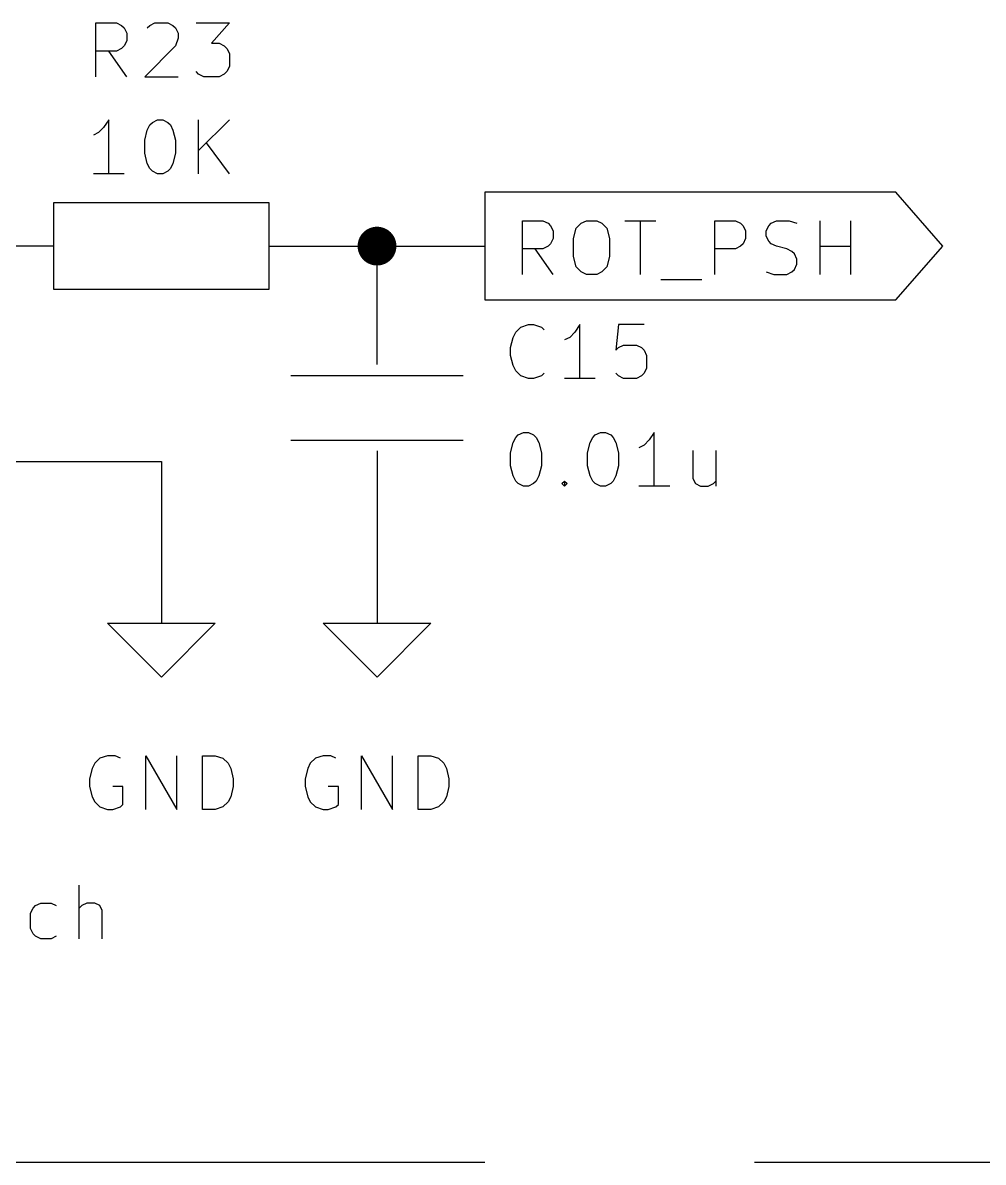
# Model space of a CAD drawing. Extents: x 0.4 to 11.3, y -7.9 to -0.4.
# Drawn here: x 4.371 to 5.262, y -4.35 to -3.293 of the extents above; entities that cross this region are included whole.
import ezdxf

# ---------------------------------------------------------------- set-up
doc = ezdxf.new("R2010")
doc.units = 0
doc.header["$MEASUREMENT"] = 0
doc.linetypes.add('DASHED', pattern=[0.75, 0.5, -0.25])
for name, color, linetype in [('BLUE3', 171, 'CONTINUOUS'), ('CYAN2', 4, 'CONTINUOUS'), ('GREEN3', 91, 'CONTINUOUS'), ('RED2', 1, 'CONTINUOUS')]:
    doc.layers.add(name, color=color, linetype=linetype)

msp = doc.modelspace()

# ---------------------------------------------------------------- linework, layer by layer
at = {"layer": 'BLUE3', "linetype": 'DASHED'}
msp.add_line((0.55, -4.35), (6.75, -4.35), dxfattribs=at)
at = {"layer": 'CYAN2', "linetype": 'CONTINUOUS'}
for p, q in [((4.4393, -3.3428), (4.4393, -3.2928)), ((4.4393, -3.2928), (4.4583, -3.2928)), ((4.4393, -3.3428), (4.4393, -3.2928)), ((4.4393, -3.2928), (4.4583, -3.2928)), ((4.4583, -3.2928), (4.4631, -3.2952)), ((4.4583, -3.2928), (4.4631, -3.2952)), ((4.4631, -3.2952), (4.4655, -3.2976)), ((4.4631, -3.2952), (4.4655, -3.2976)), ((4.4655, -3.2976), (4.4679, -3.3023)), ((4.4655, -3.2976), (4.4679, -3.3023)), ((4.4869, -3.2976), (4.4893, -3.2952)), ((4.4869, -3.2976), (4.4893, -3.2952)), ((4.4893, -3.2952), (4.494, -3.2928)), ((4.4893, -3.2952), (4.494, -3.2928)), ((4.494, -3.2928), (4.506, -3.2928)), ((4.494, -3.2928), (4.506, -3.2928)), ((4.506, -3.2928), (4.5107, -3.2952)), ((4.506, -3.2928), (4.5107, -3.2952)), ((4.5107, -3.2952), (4.5131, -3.2976)), ((4.5107, -3.2952), (4.5131, -3.2976)), ((4.5131, -3.2976), (4.5155, -3.3023)), ((4.5131, -3.2976), (4.5155, -3.3023)), ((4.5321, -3.2928), (4.5631, -3.2928)), ((4.5321, -3.2928), (4.5631, -3.2928)), ((4.5631, -3.2928), (4.5464, -3.3118)), ((4.5631, -3.2928), (4.5464, -3.3118)), ((4.4679, -3.3023), (4.4679, -3.3095)), ((4.4679, -3.3023), (4.4679, -3.3095)), ((4.5155, -3.3071), (4.5131, -3.3142)), ((4.5155, -3.3071), (4.5131, -3.3142)), ((4.5155, -3.3023), (4.5155, -3.3071)), ((4.5155, -3.3023), (4.5155, -3.3071)), ((4.4583, -3.319), (4.4393, -3.319)), ((4.4583, -3.319), (4.4393, -3.319)), ((4.4679, -3.3428), (4.4512, -3.319)), ((4.4679, -3.3428), (4.4512, -3.319)), ((4.4631, -3.3166), (4.4583, -3.319)), ((4.4631, -3.3166), (4.4583, -3.319)), ((4.4655, -3.3142), (4.4631, -3.3166)), ((4.4655, -3.3142), (4.4631, -3.3166)), ((4.4679, -3.3095), (4.4655, -3.3142)), ((4.4679, -3.3095), (4.4655, -3.3142)), ((4.5131, -3.3142), (4.4845, -3.3428)), ((4.5131, -3.3142), (4.4845, -3.3428)), ((4.5464, -3.3118), (4.5536, -3.3118)), ((4.5464, -3.3118), (4.5536, -3.3118)), ((4.5536, -3.3118), (4.5583, -3.3142)), ((4.5536, -3.3118), (4.5583, -3.3142)), ((4.5583, -3.3142), (4.5607, -3.3166)), ((4.5583, -3.3142), (4.5607, -3.3166)), ((4.5607, -3.3166), (4.5631, -3.3214)), ((4.5607, -3.3166), (4.5631, -3.3214)), ((4.5631, -3.3214), (4.5631, -3.3333)), ((4.5631, -3.3214), (4.5631, -3.3333)), ((4.5345, -3.3404), (4.5321, -3.338)), ((4.5345, -3.3404), (4.5321, -3.338)), ((4.5393, -3.3428), (4.5345, -3.3404)), ((4.5393, -3.3428), (4.5345, -3.3404)), ((4.5583, -3.3404), (4.5536, -3.3428)), ((4.5583, -3.3404), (4.5536, -3.3428)), ((4.5607, -3.338), (4.5583, -3.3404)), ((4.5607, -3.338), (4.5583, -3.3404)), ((4.5631, -3.3333), (4.5607, -3.338)), ((4.5631, -3.3333), (4.5607, -3.338)), ((4.4845, -3.3428), (4.5155, -3.3428)), ((4.4845, -3.3428), (4.5155, -3.3428)), ((4.5536, -3.3428), (4.5393, -3.3428)), ((4.5536, -3.3428), (4.5393, -3.3428)), ((4.4512, -3.3828), (4.4464, -3.3899)), ((4.4512, -3.3828), (4.4464, -3.3899)), ((4.4512, -3.4328), (4.4512, -3.3828)), ((4.4512, -3.4328), (4.4512, -3.3828)), ((4.4917, -3.3852), (4.4964, -3.3828)), ((4.4917, -3.3852), (4.4964, -3.3828)), ((4.4964, -3.3828), (4.5012, -3.3828)), ((4.4964, -3.3828), (4.5012, -3.3828)), ((4.5012, -3.3828), (4.5059, -3.3852)), ((4.5012, -3.3828), (4.5059, -3.3852)), ((4.5345, -3.4328), (4.5345, -3.3828)), ((4.5631, -3.3828), (4.5345, -3.4114)), ((4.5345, -3.4328), (4.5345, -3.3828)), ((4.5631, -3.3828), (4.5345, -3.4114)), ((4.4464, -3.3899), (4.4417, -3.3947)), ((4.4464, -3.3899), (4.4417, -3.3947)), ((4.4845, -3.4018), (4.4869, -3.3923)), ((4.4845, -3.4018), (4.4869, -3.3923)), ((4.4869, -3.3923), (4.4893, -3.3876)), ((4.4869, -3.3923), (4.4893, -3.3876)), ((4.4893, -3.3876), (4.4917, -3.3852)), ((4.4893, -3.3876), (4.4917, -3.3852)), ((4.5059, -3.3852), (4.5083, -3.3876)), ((4.5059, -3.3852), (4.5083, -3.3876)), ((4.5083, -3.3876), (4.5107, -3.3923)), ((4.5083, -3.3876), (4.5107, -3.3923)), ((4.5107, -3.3923), (4.5131, -3.4018)), ((4.5107, -3.3923), (4.5131, -3.4018)), ((4.4417, -3.3947), (4.4369, -3.3971)), ((4.4417, -3.3947), (4.4369, -3.3971)), ((4.4845, -3.4138), (4.4845, -3.4018)), ((4.4845, -3.4138), (4.4845, -3.4018)), ((4.5131, -3.4018), (4.5131, -3.4138)), ((4.5131, -3.4018), (4.5131, -3.4138)), ((4.4869, -3.4233), (4.4845, -3.4138)), ((4.4869, -3.4233), (4.4845, -3.4138)), ((4.5131, -3.4138), (4.5107, -3.4233)), ((4.5131, -3.4138), (4.5107, -3.4233)), ((4.5631, -3.4328), (4.5417, -3.4042)), ((4.5631, -3.4328), (4.5417, -3.4042)), ((4.4893, -3.428), (4.4869, -3.4233)), ((4.4893, -3.428), (4.4869, -3.4233)), ((4.5107, -3.4233), (4.5083, -3.428)), ((4.5107, -3.4233), (4.5083, -3.428)), ((4.4655, -3.4328), (4.4369, -3.4328)), ((4.4655, -3.4328), (4.4369, -3.4328)), ((4.4917, -3.4304), (4.4893, -3.428)), ((4.4917, -3.4304), (4.4893, -3.428)), ((4.4964, -3.4328), (4.4917, -3.4304)), ((4.4964, -3.4328), (4.4917, -3.4304)), ((4.5012, -3.4328), (4.4964, -3.4328)), ((4.5012, -3.4328), (4.4964, -3.4328)), ((4.5059, -3.4304), (4.5012, -3.4328)), ((4.5059, -3.4304), (4.5012, -3.4328)), ((4.5083, -3.428), (4.5059, -3.4304)), ((4.5083, -3.428), (4.5059, -3.4304)), ((4.8334, -3.5752), (4.8406, -3.5728)), ((4.8334, -3.5752), (4.8406, -3.5728)), ((4.8406, -3.5728), (4.8453, -3.5728)), ((4.8406, -3.5728), (4.8453, -3.5728)), ((4.8453, -3.5728), (4.8525, -3.5752)), ((4.8453, -3.5728), (4.8525, -3.5752)), ((4.8882, -3.5728), (4.8834, -3.5799)), ((4.8882, -3.5728), (4.8834, -3.5799)), ((4.8882, -3.6228), (4.8882, -3.5728)), ((4.8882, -3.6228), (4.8882, -3.5728)), ((4.9239, -3.5728), (4.9215, -3.5966)), ((4.9239, -3.5728), (4.9215, -3.5966)), ((4.9477, -3.5728), (4.9239, -3.5728)), ((4.9477, -3.5728), (4.9239, -3.5728)), ((4.8263, -3.5847), (4.8287, -3.5799)), ((4.8263, -3.5847), (4.8287, -3.5799)), ((4.8287, -3.5799), (4.8334, -3.5752)), ((4.8287, -3.5799), (4.8334, -3.5752)), ((4.8525, -3.5752), (4.8549, -3.5776)), ((4.8525, -3.5752), (4.8549, -3.5776)), ((4.8834, -3.5799), (4.8787, -3.5847)), ((4.8834, -3.5799), (4.8787, -3.5847)), ((4.8239, -3.5942), (4.8263, -3.5847)), ((4.8239, -3.5942), (4.8263, -3.5847)), ((4.8239, -3.6014), (4.8239, -3.5942)), ((4.8239, -3.6014), (4.8239, -3.5942)), ((4.8787, -3.5847), (4.8739, -3.5871)), ((4.8787, -3.5847), (4.8739, -3.5871)), ((4.9215, -3.5966), (4.9239, -3.5942)), ((4.9215, -3.5966), (4.9239, -3.5942)), ((4.9239, -3.5942), (4.9287, -3.5919)), ((4.9239, -3.5942), (4.9287, -3.5919)), ((4.9287, -3.5919), (4.9406, -3.5919)), ((4.9287, -3.5919), (4.9406, -3.5919)), ((4.9406, -3.5919), (4.9453, -3.5942)), ((4.9406, -3.5919), (4.9453, -3.5942)), ((4.9453, -3.5942), (4.9477, -3.5966)), ((4.9453, -3.5942), (4.9477, -3.5966)), ((4.8263, -3.6109), (4.8239, -3.6014)), ((4.8263, -3.6109), (4.8239, -3.6014)), ((4.9477, -3.5966), (4.9501, -3.6014)), ((4.9477, -3.5966), (4.9501, -3.6014)), ((4.9501, -3.6014), (4.9501, -3.6133)), ((4.9501, -3.6014), (4.9501, -3.6133)), ((4.8287, -3.6157), (4.8263, -3.6109)), ((4.8287, -3.6157), (4.8263, -3.6109)), ((4.9501, -3.6133), (4.9477, -3.618)), ((4.9501, -3.6133), (4.9477, -3.618)), ((4.8334, -3.6204), (4.8287, -3.6157)), ((4.8334, -3.6204), (4.8287, -3.6157)), ((4.8406, -3.6228), (4.8334, -3.6204)), ((4.8406, -3.6228), (4.8334, -3.6204)), ((4.8453, -3.6228), (4.8406, -3.6228)), ((4.8453, -3.6228), (4.8406, -3.6228)), ((4.8525, -3.6204), (4.8453, -3.6228)), ((4.8525, -3.6204), (4.8453, -3.6228)), ((4.8549, -3.618), (4.8525, -3.6204)), ((4.8549, -3.618), (4.8525, -3.6204)), ((4.9025, -3.6228), (4.8739, -3.6228)), ((4.9025, -3.6228), (4.8739, -3.6228)), ((4.9239, -3.6204), (4.9215, -3.618)), ((4.9239, -3.6204), (4.9215, -3.618)), ((4.9287, -3.6228), (4.9239, -3.6204)), ((4.9287, -3.6228), (4.9239, -3.6204)), ((4.9406, -3.6228), (4.9287, -3.6228)), ((4.9406, -3.6228), (4.9287, -3.6228)), ((4.9453, -3.6204), (4.9406, -3.6228)), ((4.9453, -3.6204), (4.9406, -3.6228)), ((4.9477, -3.618), (4.9453, -3.6204)), ((4.9477, -3.618), (4.9453, -3.6204)), ((4.8263, -3.6823), (4.8287, -3.6776)), ((4.8263, -3.6823), (4.8287, -3.6776)), ((4.8287, -3.6776), (4.831, -3.6752)), ((4.8287, -3.6776), (4.831, -3.6752)), ((4.831, -3.6752), (4.8358, -3.6728)), ((4.831, -3.6752), (4.8358, -3.6728)), ((4.8358, -3.6728), (4.8406, -3.6728)), ((4.8358, -3.6728), (4.8406, -3.6728)), ((4.8406, -3.6728), (4.8453, -3.6752)), ((4.8406, -3.6728), (4.8453, -3.6752)), ((4.8453, -3.6752), (4.8477, -3.6776)), ((4.8453, -3.6752), (4.8477, -3.6776)), ((4.8477, -3.6776), (4.8501, -3.6823)), ((4.8477, -3.6776), (4.8501, -3.6823)), ((4.8977, -3.6823), (4.9001, -3.6776)), ((4.8977, -3.6823), (4.9001, -3.6776)), ((4.9001, -3.6776), (4.9025, -3.6752)), ((4.9001, -3.6776), (4.9025, -3.6752)), ((4.9025, -3.6752), (4.9072, -3.6728)), ((4.9025, -3.6752), (4.9072, -3.6728)), ((4.9072, -3.6728), (4.912, -3.6728)), ((4.9072, -3.6728), (4.912, -3.6728)), ((4.912, -3.6728), (4.9168, -3.6752)), ((4.912, -3.6728), (4.9168, -3.6752)), ((4.9168, -3.6752), (4.9191, -3.6776)), ((4.9168, -3.6752), (4.9191, -3.6776)), ((4.9191, -3.6776), (4.9215, -3.6823)), ((4.9191, -3.6776), (4.9215, -3.6823)), ((4.9572, -3.6728), (4.9525, -3.6799)), ((4.9572, -3.6728), (4.9525, -3.6799)), ((4.9572, -3.7228), (4.9572, -3.6728)), ((4.9572, -3.7228), (4.9572, -3.6728)), ((4.8239, -3.6919), (4.8263, -3.6823)), ((4.8239, -3.6919), (4.8263, -3.6823)), ((4.8501, -3.6823), (4.8525, -3.6919)), ((4.8501, -3.6823), (4.8525, -3.6919)), ((4.8953, -3.6919), (4.8977, -3.6823)), ((4.8953, -3.6919), (4.8977, -3.6823)), ((4.9215, -3.6823), (4.9239, -3.6919)), ((4.9215, -3.6823), (4.9239, -3.6919)), ((4.9477, -3.6847), (4.9429, -3.6871)), ((4.9477, -3.6847), (4.9429, -3.6871)), ((4.9525, -3.6799), (4.9477, -3.6847)), ((4.9525, -3.6799), (4.9477, -3.6847)), ((4.9929, -3.6895), (4.9929, -3.7157)), ((4.9929, -3.6895), (4.9929, -3.7157)), ((5.0144, -3.6895), (5.0144, -3.7228)), ((5.0144, -3.6895), (5.0144, -3.7228)), ((4.8239, -3.7038), (4.8239, -3.6919)), ((4.8239, -3.7038), (4.8239, -3.6919)), ((4.8525, -3.6919), (4.8525, -3.7038)), ((4.8525, -3.6919), (4.8525, -3.7038)), ((4.8953, -3.7038), (4.8953, -3.6919)), ((4.8953, -3.7038), (4.8953, -3.6919)), ((4.9239, -3.6919), (4.9239, -3.7038)), ((4.9239, -3.6919), (4.9239, -3.7038)), ((4.8263, -3.7133), (4.8239, -3.7038)), ((4.8263, -3.7133), (4.8239, -3.7038)), ((4.8525, -3.7038), (4.8501, -3.7133)), ((4.8525, -3.7038), (4.8501, -3.7133)), ((4.8977, -3.7133), (4.8953, -3.7038)), ((4.8977, -3.7133), (4.8953, -3.7038)), ((4.9239, -3.7038), (4.9215, -3.7133)), ((4.9239, -3.7038), (4.9215, -3.7133)), ((4.8287, -3.718), (4.8263, -3.7133)), ((4.8287, -3.718), (4.8263, -3.7133)), ((4.831, -3.7204), (4.8287, -3.718)), ((4.831, -3.7204), (4.8287, -3.718)), ((4.8358, -3.7228), (4.831, -3.7204)), ((4.8358, -3.7228), (4.831, -3.7204)), ((4.8453, -3.7204), (4.8406, -3.7228)), ((4.8453, -3.7204), (4.8406, -3.7228)), ((4.8477, -3.718), (4.8453, -3.7204)), ((4.8477, -3.718), (4.8453, -3.7204)), ((4.8501, -3.7133), (4.8477, -3.718)), ((4.8501, -3.7133), (4.8477, -3.718)), ((4.8715, -3.7204), (4.8739, -3.718)), ((4.8715, -3.7204), (4.8739, -3.718)), ((4.8739, -3.7228), (4.8715, -3.7204)), ((4.8739, -3.7228), (4.8715, -3.7204)), ((4.8739, -3.718), (4.8763, -3.7204)), ((4.8739, -3.718), (4.8739, -3.7228)), ((4.8739, -3.718), (4.8763, -3.7204)), ((4.8739, -3.718), (4.8739, -3.7228)), ((4.8763, -3.7204), (4.8739, -3.7228)), ((4.8763, -3.7204), (4.8739, -3.7228)), ((4.9001, -3.718), (4.8977, -3.7133)), ((4.9001, -3.718), (4.8977, -3.7133)), ((4.9025, -3.7204), (4.9001, -3.718)), ((4.9025, -3.7204), (4.9001, -3.718)), ((4.9072, -3.7228), (4.9025, -3.7204)), ((4.9072, -3.7228), (4.9025, -3.7204)), ((4.9168, -3.7204), (4.912, -3.7228)), ((4.9168, -3.7204), (4.912, -3.7228)), ((4.9191, -3.718), (4.9168, -3.7204)), ((4.9191, -3.718), (4.9168, -3.7204)), ((4.9215, -3.7133), (4.9191, -3.718)), ((4.9215, -3.7133), (4.9191, -3.718)), ((4.9929, -3.7157), (4.9953, -3.7204)), ((4.9929, -3.7157), (4.9953, -3.7204)), ((4.9953, -3.7204), (5.0001, -3.7228)), ((4.9953, -3.7204), (5.0001, -3.7228)), ((5.0072, -3.7228), (5.012, -3.7204)), ((5.0072, -3.7228), (5.012, -3.7204)), ((5.012, -3.7204), (5.0144, -3.718)), ((5.012, -3.7204), (5.0144, -3.718)), ((4.8406, -3.7228), (4.8358, -3.7228)), ((4.8406, -3.7228), (4.8358, -3.7228)), ((4.912, -3.7228), (4.9072, -3.7228)), ((4.912, -3.7228), (4.9072, -3.7228)), ((4.9715, -3.7228), (4.9429, -3.7228)), ((4.9715, -3.7228), (4.9429, -3.7228)), ((5.0001, -3.7228), (5.0072, -3.7228)), ((5.0001, -3.7228), (5.0072, -3.7228)), ((4.45, -3.9728), (4.4429, -3.9752)), ((4.45, -3.9728), (4.4429, -3.9752)), ((4.4571, -3.9728), (4.45, -3.9728)), ((4.4571, -3.9728), (4.45, -3.9728)), ((4.4619, -3.9752), (4.4571, -3.9728)), ((4.4619, -3.9752), (4.4571, -3.9728)), ((4.4857, -4.0228), (4.4857, -3.9728)), ((4.4857, -3.9728), (4.5143, -4.0228)), ((4.4857, -4.0228), (4.4857, -3.9728)), ((4.4857, -3.9728), (4.5143, -4.0228)), ((4.5143, -4.0228), (4.5143, -3.9728)), ((4.5143, -4.0228), (4.5143, -3.9728)), ((4.5381, -4.0228), (4.5381, -3.9728)), ((4.5381, -3.9728), (4.55, -3.9728)), ((4.5381, -4.0228), (4.5381, -3.9728)), ((4.5381, -3.9728), (4.55, -3.9728)), ((4.55, -3.9728), (4.5571, -3.9752)), ((4.55, -3.9728), (4.5571, -3.9752)), ((4.65, -3.9728), (4.6429, -3.9752)), ((4.65, -3.9728), (4.6429, -3.9752)), ((4.6571, -3.9728), (4.65, -3.9728)), ((4.6571, -3.9728), (4.65, -3.9728)), ((4.6619, -3.9752), (4.6571, -3.9728)), ((4.6619, -3.9752), (4.6571, -3.9728)), ((4.6857, -4.0228), (4.6857, -3.9728)), ((4.6857, -3.9728), (4.7143, -4.0228)), ((4.6857, -4.0228), (4.6857, -3.9728)), ((4.6857, -3.9728), (4.7143, -4.0228)), ((4.7143, -4.0228), (4.7143, -3.9728)), ((4.7143, -4.0228), (4.7143, -3.9728)), ((4.7381, -4.0228), (4.7381, -3.9728)), ((4.7381, -3.9728), (4.75, -3.9728)), ((4.7381, -4.0228), (4.7381, -3.9728)), ((4.7381, -3.9728), (4.75, -3.9728)), ((4.75, -3.9728), (4.7571, -3.9752)), ((4.75, -3.9728), (4.7571, -3.9752)), ((4.4357, -3.9847), (4.4333, -3.9942)), ((4.4357, -3.9847), (4.4333, -3.9942)), ((4.4381, -3.9799), (4.4357, -3.9847)), ((4.4381, -3.9799), (4.4357, -3.9847)), ((4.4429, -3.9752), (4.4381, -3.9799)), ((4.4429, -3.9752), (4.4381, -3.9799)), ((4.5571, -3.9752), (4.5619, -3.9799)), ((4.5571, -3.9752), (4.5619, -3.9799)), ((4.5619, -3.9799), (4.5643, -3.9847)), ((4.5619, -3.9799), (4.5643, -3.9847)), ((4.5643, -3.9847), (4.5667, -3.9942)), ((4.5643, -3.9847), (4.5667, -3.9942)), ((4.6357, -3.9847), (4.6333, -3.9942)), ((4.6357, -3.9847), (4.6333, -3.9942)), ((4.6381, -3.9799), (4.6357, -3.9847)), ((4.6381, -3.9799), (4.6357, -3.9847)), ((4.6429, -3.9752), (4.6381, -3.9799)), ((4.6429, -3.9752), (4.6381, -3.9799)), ((4.7571, -3.9752), (4.7619, -3.9799)), ((4.7571, -3.9752), (4.7619, -3.9799)), ((4.7619, -3.9799), (4.7643, -3.9847)), ((4.7619, -3.9799), (4.7643, -3.9847)), ((4.7643, -3.9847), (4.7667, -3.9942)), ((4.7643, -3.9847), (4.7667, -3.9942)), ((4.4333, -3.9942), (4.4333, -4.0014)), ((4.4333, -3.9942), (4.4333, -4.0014)), ((4.5667, -3.9942), (4.5667, -4.0014)), ((4.5667, -3.9942), (4.5667, -4.0014)), ((4.6333, -3.9942), (4.6333, -4.0014)), ((4.6333, -3.9942), (4.6333, -4.0014)), ((4.7667, -3.9942), (4.7667, -4.0014)), ((4.7667, -3.9942), (4.7667, -4.0014)), ((4.4333, -4.0014), (4.4357, -4.0109)), ((4.4333, -4.0014), (4.4357, -4.0109)), ((4.4643, -4.0014), (4.4548, -4.0014)), ((4.4643, -4.0014), (4.4548, -4.0014)), ((4.4643, -4.018), (4.4643, -4.0014)), ((4.4643, -4.018), (4.4643, -4.0014)), ((4.5667, -4.0014), (4.5643, -4.0109)), ((4.5667, -4.0014), (4.5643, -4.0109)), ((4.6333, -4.0014), (4.6357, -4.0109)), ((4.6333, -4.0014), (4.6357, -4.0109)), ((4.6643, -4.0014), (4.6548, -4.0014)), ((4.6643, -4.0014), (4.6548, -4.0014)), ((4.6643, -4.018), (4.6643, -4.0014)), ((4.6643, -4.018), (4.6643, -4.0014)), ((4.7667, -4.0014), (4.7643, -4.0109)), ((4.7667, -4.0014), (4.7643, -4.0109)), ((4.4357, -4.0109), (4.4381, -4.0157)), ((4.4357, -4.0109), (4.4381, -4.0157)), ((4.4381, -4.0157), (4.4429, -4.0204)), ((4.4381, -4.0157), (4.4429, -4.0204)), ((4.5619, -4.0157), (4.5571, -4.0204)), ((4.5619, -4.0157), (4.5571, -4.0204)), ((4.5643, -4.0109), (4.5619, -4.0157)), ((4.5643, -4.0109), (4.5619, -4.0157)), ((4.6357, -4.0109), (4.6381, -4.0157)), ((4.6357, -4.0109), (4.6381, -4.0157)), ((4.6381, -4.0157), (4.6429, -4.0204)), ((4.6381, -4.0157), (4.6429, -4.0204)), ((4.7619, -4.0157), (4.7571, -4.0204)), ((4.7619, -4.0157), (4.7571, -4.0204)), ((4.7643, -4.0109), (4.7619, -4.0157)), ((4.7643, -4.0109), (4.7619, -4.0157)), ((4.4429, -4.0204), (4.45, -4.0228)), ((4.4429, -4.0204), (4.45, -4.0228)), ((4.45, -4.0228), (4.4548, -4.0228)), ((4.45, -4.0228), (4.4548, -4.0228)), ((4.4548, -4.0228), (4.4619, -4.0204)), ((4.4548, -4.0228), (4.4619, -4.0204)), ((4.4619, -4.0204), (4.4643, -4.018)), ((4.4619, -4.0204), (4.4643, -4.018)), ((4.55, -4.0228), (4.5381, -4.0228)), ((4.55, -4.0228), (4.5381, -4.0228)), ((4.5571, -4.0204), (4.55, -4.0228)), ((4.5571, -4.0204), (4.55, -4.0228)), ((4.6429, -4.0204), (4.65, -4.0228)), ((4.6429, -4.0204), (4.65, -4.0228)), ((4.65, -4.0228), (4.6548, -4.0228)), ((4.65, -4.0228), (4.6548, -4.0228)), ((4.6548, -4.0228), (4.6619, -4.0204)), ((4.6548, -4.0228), (4.6619, -4.0204)), ((4.6619, -4.0204), (4.6643, -4.018)), ((4.6619, -4.0204), (4.6643, -4.018)), ((4.75, -4.0228), (4.7381, -4.0228)), ((4.75, -4.0228), (4.7381, -4.0228)), ((4.7571, -4.0204), (4.75, -4.0228)), ((4.7571, -4.0204), (4.75, -4.0228)), ((4.4238, -4.1428), (4.4238, -4.0928)), ((4.4238, -4.1428), (4.4238, -4.0928)), ((4.3809, -4.1142), (4.3833, -4.1119)), ((4.3809, -4.1142), (4.3833, -4.1119)), ((4.3833, -4.1119), (4.3881, -4.1095)), ((4.3833, -4.1119), (4.3881, -4.1095)), ((4.3881, -4.1095), (4.3976, -4.1095)), ((4.3881, -4.1095), (4.3976, -4.1095)), ((4.3976, -4.1095), (4.4024, -4.1119)), ((4.3976, -4.1095), (4.4024, -4.1119)), ((4.4262, -4.1119), (4.4238, -4.1142)), ((4.4262, -4.1119), (4.4238, -4.1142)), ((4.4309, -4.1095), (4.4262, -4.1119)), ((4.4309, -4.1095), (4.4262, -4.1119)), ((4.4381, -4.1095), (4.4309, -4.1095)), ((4.4381, -4.1095), (4.4309, -4.1095)), ((4.4429, -4.1119), (4.4381, -4.1095)), ((4.4429, -4.1119), (4.4381, -4.1095)), ((4.4452, -4.1166), (4.4429, -4.1119)), ((4.4452, -4.1166), (4.4429, -4.1119)), ((4.3786, -4.119), (4.3809, -4.1142)), ((4.3786, -4.119), (4.3809, -4.1142)), ((4.3786, -4.1333), (4.3786, -4.119)), ((4.3786, -4.1333), (4.3786, -4.119)), ((4.4452, -4.1428), (4.4452, -4.1166)), ((4.4452, -4.1428), (4.4452, -4.1166)), ((4.3809, -4.138), (4.3786, -4.1333)), ((4.3809, -4.138), (4.3786, -4.1333)), ((4.3833, -4.1404), (4.3809, -4.138)), ((4.3833, -4.1404), (4.3809, -4.138)), ((4.3881, -4.1428), (4.3833, -4.1404)), ((4.3881, -4.1428), (4.3833, -4.1404)), ((4.3976, -4.1428), (4.3881, -4.1428)), ((4.3976, -4.1428), (4.3881, -4.1428)), ((4.4024, -4.1404), (4.3976, -4.1428)), ((4.4024, -4.1404), (4.3976, -4.1428))]:
    msp.add_line(p, q, dxfattribs=at)
at = {"layer": 'GREEN3', "linetype": 'CONTINUOUS'}
for p, q in [((4.65, -3.5), (4.7, -3.5)), ((4.7, -3.5), (4.8, -3.5)), ((4.25, -3.7), (4.5, -3.7)), ((4.5, -3.7), (4.5, -3.8))]:
    msp.add_line(p, q, dxfattribs=at)
at = {"layer": 'GREEN3', "const_width": 0.018}
msp.add_lwpolyline([(4.691, -3.5, 1), (4.709, -3.5, 1)], format="xyb", close=True, dxfattribs=at)
at = {"layer": 'RED2', "linetype": 'CONTINUOUS'}
for p, q in [((5.1811, -3.45), (4.8, -3.45)), ((4.8, -3.45), (4.8, -3.5)), ((5.2248, -3.5), (5.1811, -3.45)), ((4.6, -3.46), (4.4, -3.46)), ((4.4, -3.46), (4.4, -3.54)), ((4.6, -3.54), (4.6, -3.46)), ((4.8348, -3.5264), (4.8348, -3.4764)), ((4.8348, -3.4764), (4.8538, -3.4764)), ((4.8538, -3.4764), (4.8586, -3.4788)), ((4.8895, -3.4788), (4.8943, -3.4764)), ((4.8943, -3.4764), (4.9038, -3.4764)), ((4.9038, -3.4764), (4.9086, -3.4788)), ((4.93, -3.4764), (4.9586, -3.4764)), ((4.9443, -3.5264), (4.9443, -3.4764)), ((5.0133, -3.5264), (5.0133, -3.4764)), ((5.0133, -3.4764), (5.0324, -3.4764)), ((5.0324, -3.4764), (5.0371, -3.4788)), ((5.0657, -3.4788), (5.0705, -3.4764)), ((5.0705, -3.4764), (5.0824, -3.4764)), ((5.0824, -3.4764), (5.0895, -3.4788)), ((5.111, -3.5264), (5.111, -3.4764)), ((5.1395, -3.5264), (5.1395, -3.4764)), ((4.8586, -3.4788), (4.861, -3.4811)), ((4.861, -3.4811), (4.8633, -3.4859)), ((4.8633, -3.4859), (4.8633, -3.493)), ((4.8824, -3.493), (4.8848, -3.4835)), ((4.8848, -3.4835), (4.8895, -3.4788)), ((4.9086, -3.4788), (4.9133, -3.4835)), ((4.9133, -3.4835), (4.9157, -3.493)), ((5.0371, -3.4788), (5.0395, -3.4811)), ((5.0395, -3.4811), (5.0419, -3.4859)), ((5.0419, -3.4859), (5.0419, -3.493)), ((5.061, -3.4859), (5.0633, -3.4811)), ((5.061, -3.4907), (5.061, -3.4859)), ((5.0633, -3.4811), (5.0657, -3.4788)), ((4.861, -3.4978), (4.8586, -3.5002)), ((4.8633, -3.493), (4.861, -3.4978)), ((4.8824, -3.5097), (4.8824, -3.493)), ((4.9157, -3.493), (4.9157, -3.5097)), ((5.0395, -3.4978), (5.0371, -3.5002)), ((5.0419, -3.493), (5.0395, -3.4978)), ((5.0633, -3.4954), (5.061, -3.4907)), ((5.0657, -3.4978), (5.0633, -3.4954)), ((5.0705, -3.5002), (5.0657, -3.4978)), ((4.4, -3.5), (4.35, -3.5)), ((4.4, -3.5), (4.35, -3.5)), ((4.6, -3.5), (4.65, -3.5)), ((4.6, -3.5), (4.65, -3.5)), ((4.7, -3.61), (4.7, -3.5)), ((4.7, -3.61), (4.7, -3.5)), ((4.8, -3.5), (4.8, -3.55)), ((4.8538, -3.5026), (4.8348, -3.5026)), ((4.8633, -3.5264), (4.8467, -3.5026)), ((4.8586, -3.5002), (4.8538, -3.5026)), ((4.8848, -3.5192), (4.8824, -3.5097)), ((4.9157, -3.5097), (4.9133, -3.5192)), ((5.0324, -3.5026), (5.0133, -3.5026)), ((5.0371, -3.5002), (5.0324, -3.5026)), ((5.08, -3.5026), (5.0705, -3.5002)), ((5.0848, -3.5049), (5.08, -3.5026)), ((5.0871, -3.5073), (5.0848, -3.5049)), ((5.0895, -3.5121), (5.0871, -3.5073)), ((5.111, -3.5002), (5.1395, -3.5002)), ((5.1811, -3.55), (5.2248, -3.5)), ((4.8895, -3.524), (4.8848, -3.5192)), ((4.9133, -3.5192), (4.9086, -3.524)), ((5.0871, -3.5216), (5.0895, -3.5169)), ((5.0895, -3.5169), (5.0895, -3.5121)), ((4.8943, -3.5264), (4.8895, -3.524)), ((4.9038, -3.5264), (4.8943, -3.5264)), ((4.9086, -3.524), (4.9038, -3.5264)), ((5.061, -3.524), (5.0681, -3.5264)), ((5.0681, -3.5264), (5.08, -3.5264)), ((5.08, -3.5264), (5.0848, -3.524)), ((5.0848, -3.524), (5.0871, -3.5216)), ((4.4, -3.54), (4.6, -3.54)), ((4.9633, -3.5311), (5.0014, -3.5311)), ((4.8, -3.55), (5.1811, -3.55)), ((4.62, -3.62), (4.78, -3.62)), ((4.62, -3.68), (4.78, -3.68)), ((4.7, -3.69), (4.7, -3.8)), ((4.7, -3.69), (4.7, -3.8)), ((4.5, -3.8), (4.5, -3.85)), ((4.7, -3.8), (4.7, -3.85)), ((4.5, -3.9), (4.45, -3.85)), ((4.45, -3.85), (4.5, -3.85)), ((4.5, -3.85), (4.55, -3.85)), ((4.55, -3.85), (4.5, -3.9)), ((4.7, -3.9), (4.65, -3.85)), ((4.65, -3.85), (4.7, -3.85)), ((4.7, -3.85), (4.75, -3.85)), ((4.75, -3.85), (4.7, -3.9))]:
    msp.add_line(p, q, dxfattribs=at)

doc.saveas('drawing.dxf')
